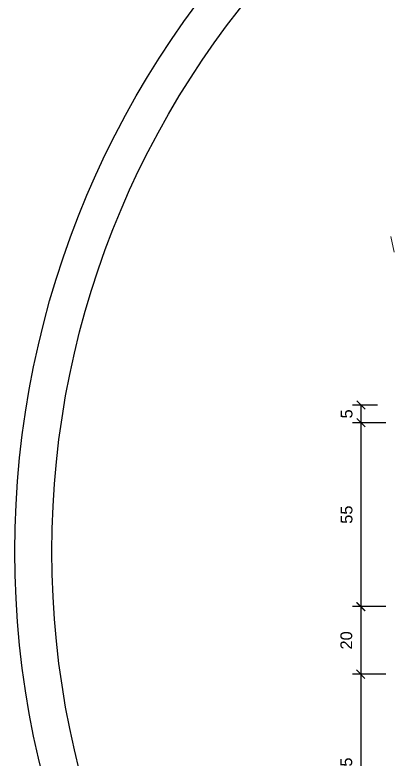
# Model space of a CAD drawing. Header units: metres. Extents: x -325 to 301, y -147 to 149.
# Drawn here: x 14.471 to 15.601, y 30.186 to 32.406 of the extents above; entities that cross this region are included whole.
import ezdxf

# ---------------------------------------------------------------- set-up
doc = ezdxf.new("R2010")
doc.units = ezdxf.units.M
doc.layers.get('Defpoints').update_dxf_attribs({"lineweight": 13})
doc.layers.add('-AUX-TWQ', color=1, linetype='Continuous', plot=False)
doc.layers.add('0-TX-1_25', color=7, linetype='Continuous', true_color=0x3f4f7f)
doc.layers.add('05-VEG-gris 50%', color=253, linetype='Continuous', lineweight=18)
doc.styles.get("Standard").update_dxf_attribs({"font": 'arial.ttf'})
doc.dimstyles.new('ISO-25', dxfattribs={"dimtxt": 0.1, "dimasz": 0.1, "dimexe": 0.1, "dimexo": 0.1, "dimgap": 0.1, "dimtad": 1, "dimdec": 0, "dimlfac": 100, "dimzin": 9, "dimtxsty": 'Standard', "dimblk": 'OBLIQUE', "dimcen": 0.1, "dimadec": 0, "dimazin": 0, "dimtfac": 1, "dimtdec": 0, "dimtmove": 0, "dimatfit": 3, "dimldrblk": 'OBLIQUE', "dimfxl": 1, "dimarcsym": 0})

# ---------------------------------------------------------------- blocks, each defined once
blk = doc.blocks.new('_Oblique')
at = {"color": 0, "lineweight": -2}
blk.add_line((-0.499999999995058, -0.4999999998130015), (0.500000000028669, 0.500000000163238), dxfattribs=at)
blk = doc.blocks.new('*D688')
at = {"layer": '0-TX-1_25', "color": 0, "lineweight": -2, "transparency": 16777216}
for p, q in [((15.55155861906093, 31.24219068239081), (15.47762559998778, 31.24219068239081)), ((15.50262559998778, 31.24219068239081), (15.50262559998778, 31.18969623091666)), ((15.57632801651396, 31.18969623091666), (15.47762559998778, 31.18969623091666))]:
    blk.add_line(p, q, dxfattribs=at)
at = {"layer": 'Defpoints', "color": 0, "transparency": 16777216}
for p in [(15.57655861906093, 31.24219068239081), (15.50262559998778, 31.18969623091666), (15.60132801651396, 31.18969623091666)]:
    blk.add_point(p, dxfattribs=at)
at = {"layer": '0-TX-1_25', "color": 0, "lineweight": -2, "transparency": 16777216, "xscale": 0.025, "yscale": 0.025, "zscale": 0.025}
for p, rotation in [((15.50262559998778, 31.24219068239081), 90), ((15.50262559998778, 31.18969623091666), 270)]:
    blk.add_blockref('_Oblique', p, dxfattribs=dict(at, rotation=rotation))
at = {"layer": '0-TX-1_25', "color": 0, "transparency": 16777216, "insert": (15.45982716888274, 31.21594345665372), "char_height": 0.035, "attachment_point": 5, "rotation": 90}
blk.add_mtext('5', dxfattribs=at)
blk = doc.blocks.new('*D689')
at = {"layer": '0-TX-1_25', "color": 0, "lineweight": -2, "transparency": 16777216}
for p, q in [((15.56161067878929, 31.18969623093081), (15.47762559997043, 31.18969623093081)), ((15.50262559997043, 31.18969623093081), (15.50262559997043, 30.64117112390282)), ((15.57632801649645, 30.64117112390282), (15.47762559997043, 30.64117112390282))]:
    blk.add_line(p, q, dxfattribs=at)
at = {"layer": 'Defpoints', "color": 0, "transparency": 16777216}
for p in [(15.5866106787893, 31.18969623093081), (15.50262559997043, 30.64117112390282), (15.60132801649645, 30.64117112390282)]:
    blk.add_point(p, dxfattribs=at)
at = {"layer": '0-TX-1_25', "color": 0, "lineweight": -2, "transparency": 16777216, "xscale": 0.025, "yscale": 0.025, "zscale": 0.025}
for p, rotation in [((15.50262559997043, 31.18969623093081), 90), ((15.50262559997043, 30.64117112390282), 270)]:
    blk.add_blockref('_Oblique', p, dxfattribs=dict(at, rotation=rotation))
at = {"layer": '0-TX-1_25', "color": 0, "transparency": 16777216, "insert": (15.45982716886539, 30.91543367741681), "char_height": 0.035, "attachment_point": 5, "rotation": 90}
blk.add_mtext('55', dxfattribs=at)
blk = doc.blocks.new('*D690')
at = {"layer": '0-TX-1_25', "color": 0, "lineweight": -2, "transparency": 16777216}
for p, q in [((15.56161067879949, 30.64117112392093), (15.47696325954091, 30.64117112392093)), ((15.50196325954091, 30.64117112392093), (15.50196325954091, 30.43969623063726)), ((15.57632801650665, 30.43969623063726), (15.47696325954091, 30.43969623063726))]:
    blk.add_line(p, q, dxfattribs=at)
at = {"layer": 'Defpoints', "color": 0, "transparency": 16777216}
for p in [(15.58661067879949, 30.64117112392093), (15.50196325954091, 30.43969623063726), (15.60132801650665, 30.43969623063726)]:
    blk.add_point(p, dxfattribs=at)
at = {"layer": '0-TX-1_25', "color": 0, "lineweight": -2, "transparency": 16777216, "xscale": 0.025, "yscale": 0.025, "zscale": 0.025}
for p, rotation in [((15.50196325954091, 30.64117112392093), 90), ((15.50196325954091, 30.43969623063726), 270)]:
    blk.add_blockref('_Oblique', p, dxfattribs=dict(at, rotation=rotation))
at = {"layer": '0-TX-1_25', "color": 0, "transparency": 16777216, "insert": (15.45909320497066, 30.54043367727909), "char_height": 0.035, "attachment_point": 5, "rotation": 90}
blk.add_mtext('20', dxfattribs=at)
blk = doc.blocks.new('*D691')
at = {"layer": '0-TX-1_25', "color": 0, "lineweight": -2, "transparency": 16777216}
for p, q in [((15.56161067880967, 30.43969623064122), (15.47696325955106, 30.43969623064122)), ((15.50196325955107, 30.43969623064122), (15.50196325955107, 29.88822133735754)), ((15.57632801651682, 29.88822133735754), (15.47696325955106, 29.88822133735754))]:
    blk.add_line(p, q, dxfattribs=at)
at = {"layer": 'Defpoints', "color": 0, "transparency": 16777216}
for p in [(15.58661067880967, 30.43969623064122), (15.50196325955107, 29.88822133735754), (15.60132801651682, 29.88822133735754)]:
    blk.add_point(p, dxfattribs=at)
at = {"layer": '0-TX-1_25', "color": 0, "lineweight": -2, "transparency": 16777216, "xscale": 0.025, "yscale": 0.025, "zscale": 0.025}
for p, rotation in [((15.50196325955107, 30.43969623064122), 90), ((15.50196325955107, 29.88822133735754), 270)]:
    blk.add_blockref('_Oblique', p, dxfattribs=dict(at, rotation=rotation))
at = {"layer": '0-TX-1_25', "color": 0, "transparency": 16777216, "insert": (15.45916482844602, 30.16395878399937), "char_height": 0.035, "attachment_point": 5, "rotation": 90}
blk.add_mtext('55', dxfattribs=at)

msp = doc.modelspace()

# ---------------------------------------------------------------- linework, layer by layer
at = {"layer": '-AUX-TWQ'}
for radius in [2.730217833058457, 2.619877944151057]:
    msp.add_circle((17.20153291194234, 30.80555171515665), radius, dxfattribs=at)
at = {"layer": '05-VEG-gris 50%'}
msp.add_line((15.60190391426291, 31.69791586703257), (15.59165356613081, 31.74484355893554), dxfattribs=at)

# ---------------------------------------------------------------- dimensions: what is measured, and where the dimension line sits
at = {"layer": '0-TX-1_25'}
dim = msp.add_linear_dim(base=(15.50262559998778, 31.18969623091666), p1=(15.57655861906092, 31.24219068239079), p2=(15.60132801651396, 31.18969623091665), angle=90, dimstyle='ISO-25', override={"dimtxt": 0.035, "dimasz": 0.025, "dimexe": 0.025, "dimexo": 0.025, "dimgap": 0.025, "dimblk1": 'Oblique', "dimblk2": 'Oblique', "dimsah": 1, "dimfxl": 0.1, "dimfxlon": 1, "dimarcsym": 1}, dxfattribs=at)
dim.commit()
dim.dimension.update_dxf_attribs({"geometry": '*D688', "text_midpoint": (15.50262559998778, 31.21594345665372), "dimtype": 160})
for base, p1, p2, picture, middle in [((15.50262559997043, 30.64117112390282), (15.58661067878929, 31.1896962309308), (15.60132801649644, 30.64117112390281), '*D689', (15.45982716886539, 30.91543367741681)), ((15.50196325954091, 30.43969623063726), (15.58661067879948, 30.64117112392092), (15.60132801650664, 30.43969623063725), '*D690', (15.45909320497066, 30.54043367727909)), ((15.50196325955107, 29.88822133735754), (15.58661067880966, 30.4396962306412), (15.60132801651681, 29.88822133735753), '*D691', (15.45916482844602, 30.16395878399937))]:
    dim = msp.add_linear_dim(base=base, p1=p1, p2=p2, angle=90, dimstyle='ISO-25', override={"dimtxt": 0.035, "dimasz": 0.025, "dimexe": 0.025, "dimexo": 0.025, "dimgap": 0.025, "dimblk1": 'Oblique', "dimblk2": 'Oblique', "dimsah": 1, "dimfxl": 0.1, "dimfxlon": 1, "dimarcsym": 1}, dxfattribs=at)
    dim.commit()
    dim.dimension.update_dxf_attribs({"geometry": picture, "text_midpoint": middle})

doc.saveas('drawing.dxf')
